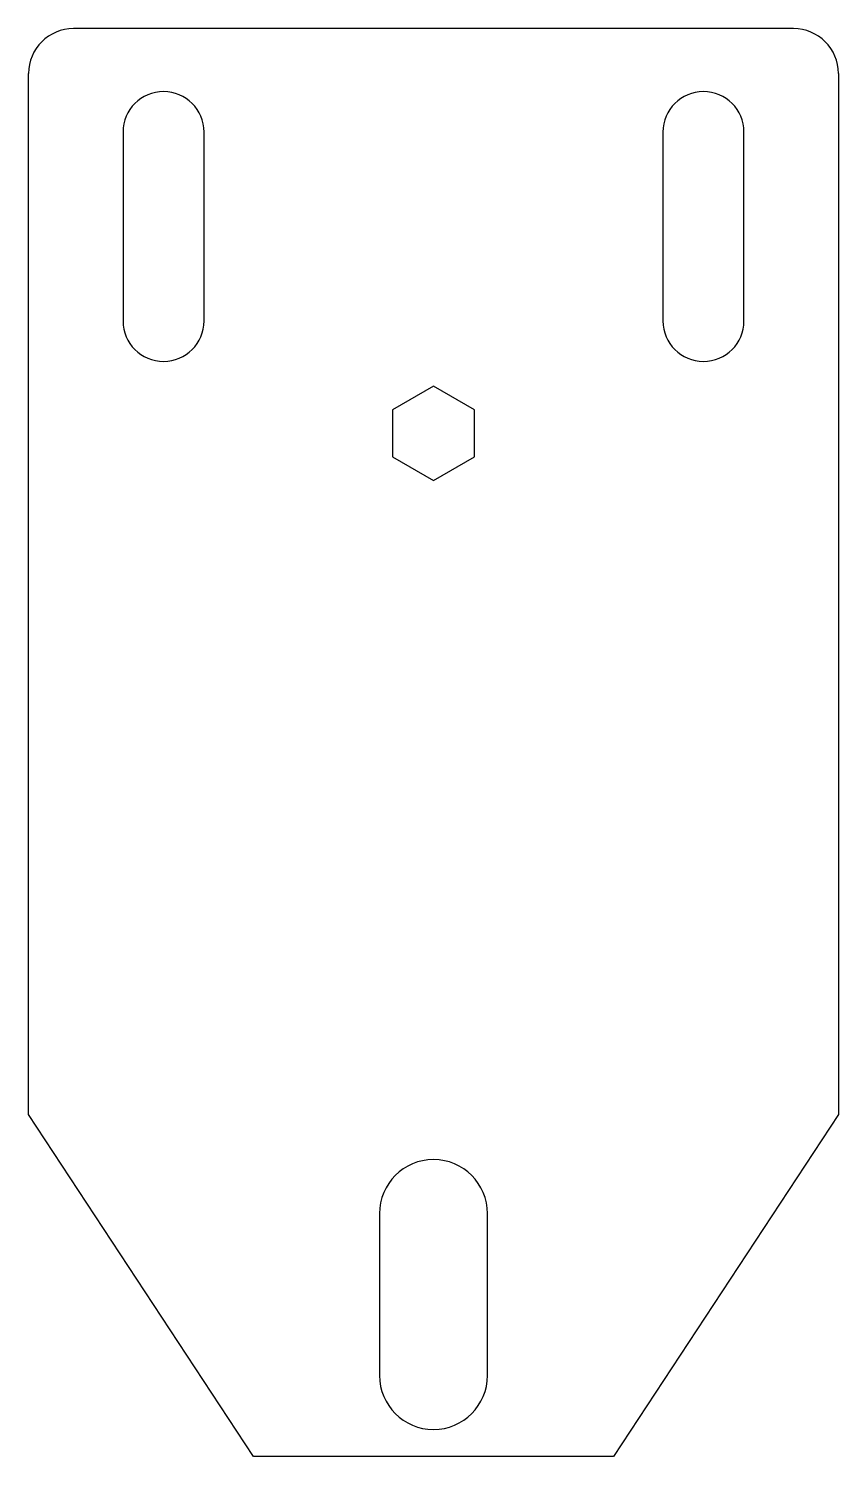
# Model space of a CAD drawing. Header units: millimetres. Extents: x 0 to 90, y 0 to 159.
import ezdxf

# ---------------------------------------------------------------- set-up
doc = ezdxf.new("R2010")
doc.units = ezdxf.units.MM

msp = doc.modelspace()

# ---------------------------------------------------------------- linework, layer by layer
at = {"color": 7, "linetype": 'Continuous', "lineweight": 25}
for p, q in [((85, 158.72), (5, 158.72)), ((0, 38), (0, 153.72)), ((90, 153.72), (90, 38)), ((10.5, 147.22), (10.5, 126.22)), ((19.5, 126.22), (19.5, 147.22)), ((70.5, 147.22), (70.5, 126.22)), ((79.5, 126.22), (79.5, 147.22)), ((45, 118.98), (40.45, 116.35)), ((49.55, 116.35), (45, 118.98)), ((40.45, 116.35), (40.45, 111.1)), ((49.55, 111.1), (49.55, 116.35)), ((40.45, 111.1), (45, 108.47)), ((45, 108.47), (49.55, 111.1)), ((25, 0), (0, 38)), ((90, 38), (65, 0)), ((39, 27), (39, 9)), ((51, 9), (51, 27)), ((65, 0), (25, 0))]:
    msp.add_line(p, q, dxfattribs=at)
for centre, radius, start, end in [((5, 153.72), 5, 90, 180), ((85, 153.72), 5, 0, 90), ((15, 147.22), 4.5, 0, 180), ((75, 147.22), 4.5, 0, 180), ((15, 126.22), 4.5, 180, 0), ((75, 126.22), 4.5, 180, 0), ((45, 27), 6, 0, 180), ((45, 9), 6, 180, 0)]:
    msp.add_arc(centre, radius, start, end, dxfattribs=at)

doc.saveas('drawing.dxf')
